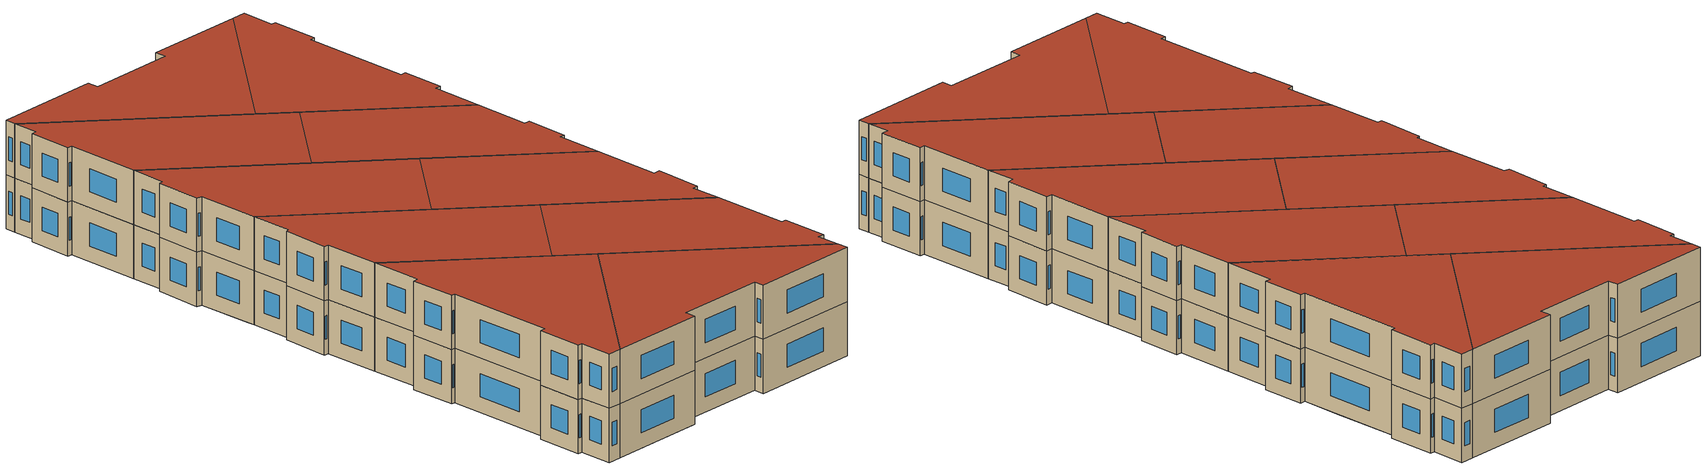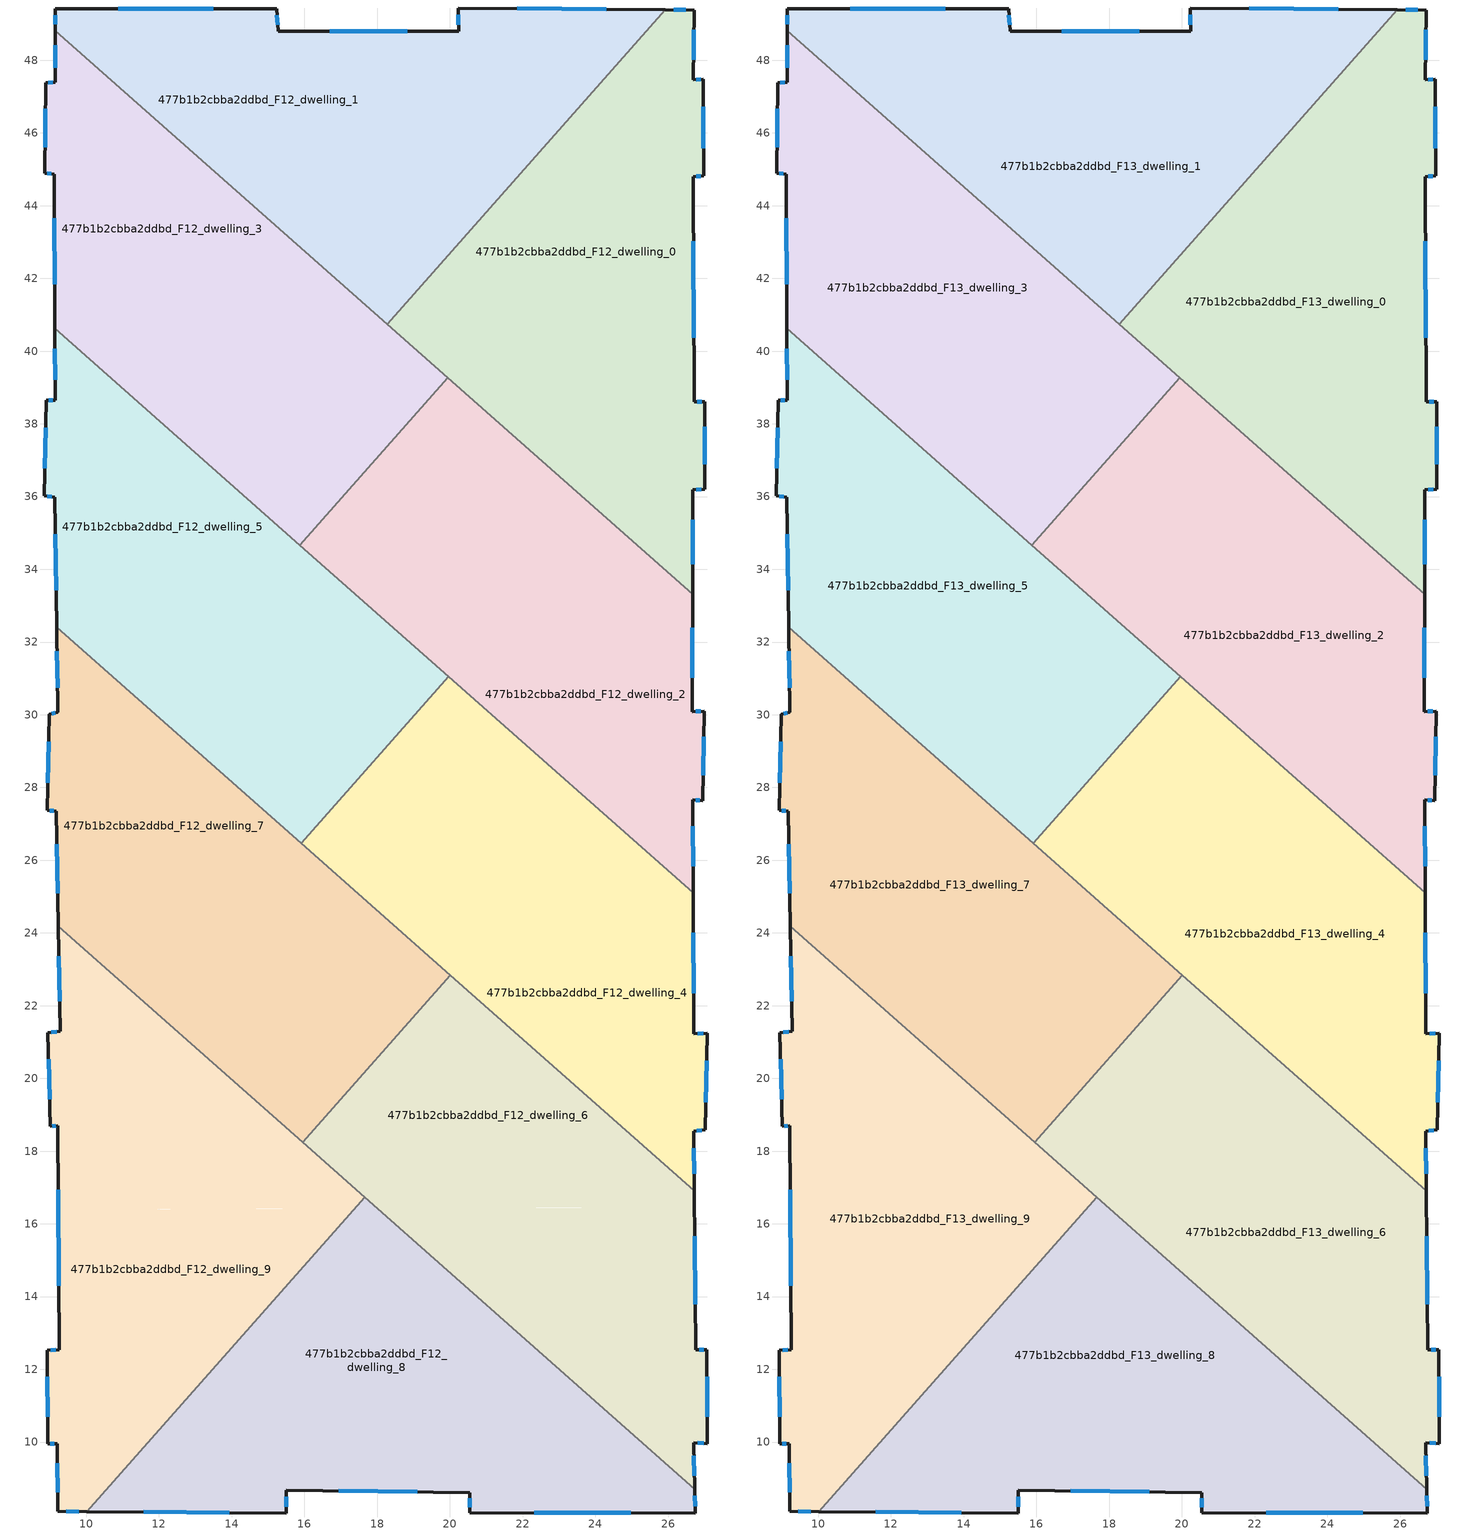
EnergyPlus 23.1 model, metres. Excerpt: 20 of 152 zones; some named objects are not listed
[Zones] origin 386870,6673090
477b1b2cbba2ddbd_F12_dwelling_0
 floor to 477b1b2cbba2ddbd_F11_dwelling_0 (EU_floor_Construction): 26.72,49.38 26.69,47.46 26.97,47.48 26.97,44.82 26.69,44.79 26.71,41.09 18.56,41.06 25.92,49.39 z36
 floor to 477b1b2cbba2ddbd_F11_dwelling_2 (EU_floor_Construction): 26.71,41.09 26.71,38.6 27.01,38.61 27.01,36.21 26.68,36.19 26.67,33.32 18.28,40.74 18.56,41.06 z36
 wall outside (EU_wall_Construction): 26.67,33.32 26.68,36.19 27.01,36.21 27.01,38.61 26.71,38.6 26.69,44.79 26.97,44.82 26.97,47.48 26.69,47.46 26.72,49.38 25.92,49.39 z36:39
 wall to 477b1b2cbba2ddbd_F12_dwelling_1 (EU_wall_Construction): 25.92,49.39 18.28,40.74 z36:39
 wall to 477b1b2cbba2ddbd_F12_dwelling_2 (EU_wall_Construction): 19.94,39.27 26.67,33.32 z36:39
 wall to 477b1b2cbba2ddbd_F12_dwelling_3 (EU_wall_Construction): 18.28,40.74 19.94,39.27 z36:39
 window (EU_Window_Construction): 26.92,38.61 26.8,38.6 / 27.01,36.89 27.01,37.92 / 26.77,36.19 26.92,36.2 / 26.67,34.14 26.68,35.37 / 26.49,49.38 26.15,49.39 / 26.7,48.01 26.71,48.83 / 26.89,47.47 26.77,47.47 / 26.97,45.58 26.97,46.72 / 26.77,44.8 26.89,44.81 / 26.71,40.37 26.7,43.02 z36.86:38.14
477b1b2cbba2ddbd_F12_dwelling_1
 floor to 477b1b2cbba2ddbd_F11_dwelling_1 (EU_floor_Construction): 17.9,48.8 17.93,41.06 17.92,41.06 9.15,48.81 9.15,49.41 15.23,49.41 15.28,48.8 z36
 floor to 477b1b2cbba2ddbd_F11_dwelling_0 (EU_floor_Construction): 25.92,49.39 18.56,41.06 17.93,41.06 17.9,48.8 20.24,48.8 20.23,49.43 z36
 floor to 477b1b2cbba2ddbd_F11_dwelling_2 (EU_floor_Construction): 18.56,41.06 18.28,40.74 17.92,41.06 z36
 wall outside (EU_wall_Construction): 25.92,49.39 20.23,49.43 20.24,48.8 15.28,48.8 15.23,49.41 9.15,49.41 9.15,48.81 z36:39
 wall to 477b1b2cbba2ddbd_F12_dwelling_3 (EU_wall_Construction): 9.15,48.81 18.28,40.74 z36:39
 window (EU_Window_Construction): 15.27,48.98 15.25,49.24 / 18.82,48.8 16.7,48.8 / 20.23,49.25 20.24,48.98 / 24.3,49.4 21.86,49.42 / 9.15,49.24 9.15,48.98 / 13.49,49.41 10.89,49.41 z36.86:38.14
477b1b2cbba2ddbd_F12_dwelling_2
 floor to 477b1b2cbba2ddbd_F11_dwelling_2 (EU_floor_Construction): 26.67,33.32 26.67,32.9 17.94,32.87 17.92,36.98 19.94,39.27 z36
 floor to 477b1b2cbba2ddbd_F11_dwelling_4 (EU_floor_Construction): 26.67,32.9 26.66,30.09 26.99,30.09 26.95,27.64 26.68,27.66 26.69,25.11 17.93,32.85 17.93,32.87 z36
 floor to 477b1b2cbba2ddbd_F11_dwelling_3 (EU_floor_Construction): 17.92,36.98 17.94,32.87 17.91,32.87 15.88,34.67 z36
 wall outside (EU_wall_Construction): 26.69,25.11 26.68,27.66 26.95,27.64 26.99,30.09 26.66,30.09 26.67,33.32 z36:39
 wall to 477b1b2cbba2ddbd_F12_dwelling_3 (EU_wall_Construction): 19.94,39.27 15.88,34.67 z36:39
 wall to 477b1b2cbba2ddbd_F12_dwelling_4 (EU_wall_Construction): 19.97,31.05 26.69,25.11 z36:39
 wall to 477b1b2cbba2ddbd_F12_dwelling_5 (EU_wall_Construction): 15.88,34.67 19.97,31.05 z36:39
 window (EU_Window_Construction): 26.69,25.84 26.68,26.93 / 26.67,31.01 26.67,32.39 / 26.9,30.09 26.76,30.09 / 26.96,28.34 26.98,29.39 / 26.76,27.66 26.87,27.65 z36.86:38.14
477b1b2cbba2ddbd_F12_dwelling_3
 floor to 477b1b2cbba2ddbd_F11_dwelling_1 (EU_floor_Construction): 17.92,41.06 9.13,41.02 9.11,44.87 8.86,44.9 8.88,47.38 9.15,47.39 9.15,48.81 z36
 floor to 477b1b2cbba2ddbd_F11_dwelling_3 (EU_floor_Construction): 17.91,41.06 17.92,36.98 15.88,34.67 9.14,40.63 9.13,41.02 z36
 floor to 477b1b2cbba2ddbd_F11_dwelling_2 (EU_floor_Construction): 19.94,39.27 17.92,36.98 17.91,41.06 17.92,41.06 z36
 wall outside (EU_wall_Construction): 9.15,48.81 9.15,47.39 8.88,47.38 8.86,44.9 9.11,44.87 9.14,40.63 z36:39
 wall to 477b1b2cbba2ddbd_F12_dwelling_5 (EU_wall_Construction): 9.14,40.63 15.88,34.67 z36:39
 window (EU_Window_Construction): 8.88,46.67 8.87,45.6 / 9.08,47.39 8.96,47.38 / 9.15,48.4 9.15,47.8 / 9.12,43.65 9.13,41.84 / 8.93,44.89 9.04,44.87 z36.86:38.14
477b1b2cbba2ddbd_F12_dwelling_4
 floor to 477b1b2cbba2ddbd_F11_dwelling_6 (EU_floor_Construction): 26.69,24.68 26.71,21.23 27.08,21.24 27.02,18.59 26.7,18.55 26.72,16.91 17.97,24.64 z36
 floor to 477b1b2cbba2ddbd_F11_dwelling_4 (EU_floor_Construction): 26.69,25.11 26.69,24.68 17.97,24.64 17.96,24.65 17.94,28.76 19.97,31.05 z36
 floor to 477b1b2cbba2ddbd_F11_dwelling_5 (EU_floor_Construction): 17.94,28.76 17.96,24.65 15.91,26.46 z36
 wall outside (EU_wall_Construction): 26.72,16.91 26.7,18.55 27.02,18.59 27.08,21.24 26.71,21.23 26.69,25.11 z36:39
 wall to 477b1b2cbba2ddbd_F12_dwelling_5 (EU_wall_Construction): 19.97,31.05 15.91,26.46 z36:39
 wall to 477b1b2cbba2ddbd_F12_dwelling_6 (EU_wall_Construction): 20.01,22.84 26.72,16.91 z36:39
 wall to 477b1b2cbba2ddbd_F12_dwelling_7 (EU_wall_Construction): 15.91,26.46 20.01,22.84 z36:39
 window (EU_Window_Construction): 26.72,17.38 26.71,18.08 / 26.7,22.34 26.7,24 / 26.97,21.24 26.81,21.23 / 27.04,19.35 27.06,20.49 / 26.79,18.56 26.93,18.58 z36.86:38.14
477b1b2cbba2ddbd_F12_dwelling_5
 floor to 477b1b2cbba2ddbd_F11_dwelling_3 (EU_floor_Construction): 17.91,32.87 9.18,32.83 9.13,35.98 8.84,36.03 8.91,38.64 9.15,38.65 9.14,40.63 z36
 floor to 477b1b2cbba2ddbd_F11_dwelling_5 (EU_floor_Construction): 17.93,32.86 17.94,28.76 15.91,26.46 9.19,32.41 9.18,32.83 17.91,32.87 z36
 floor to 477b1b2cbba2ddbd_F11_dwelling_4 (EU_floor_Construction): 19.97,31.05 17.94,28.76 17.93,32.85 z36
 wall outside (EU_wall_Construction): 9.14,40.63 9.15,38.65 8.91,38.64 8.84,36.03 9.13,35.98 9.19,32.41 z36:39
 wall to 477b1b2cbba2ddbd_F12_dwelling_7 (EU_wall_Construction): 9.19,32.41 15.91,26.46 z36:39
 window (EU_Window_Construction): 8.89,37.9 8.86,36.77 / 9.08,38.65 8.97,38.64 / 9.14,40.06 9.14,39.21 / 9.15,34.96 9.17,33.43 / 8.92,36.01 9.05,35.99 z36.86:38.14
477b1b2cbba2ddbd_F12_dwelling_6
 floor to 477b1b2cbba2ddbd_F11_dwelling_6 (EU_floor_Construction): 26.72,16.91 26.72,16.46 18,16.43 17.99,20.54 20.02,22.84 z36
 floor to 477b1b2cbba2ddbd_F11_dwelling_8 (EU_floor_Construction): 26.72,16.46 26.77,12.54 27.07,12.54 27.08,9.96 26.7,9.98 26.73,8.71 20.53,14.19 20.52,16.44 z36
 floor to 477b1b2cbba2ddbd_F11_dwelling_9 (EU_floor_Construction): 20.52,16.44 20.53,14.19 18,16.43 z36
 floor to 477b1b2cbba2ddbd_F11_dwelling_7 (EU_floor_Construction): 17.99,20.54 18,16.43 15.95,18.24 z36
 wall outside (EU_wall_Construction): 26.73,8.71 26.7,9.98 27.08,9.96 27.07,12.54 26.77,12.54 26.72,16.91 z36:39
 wall to 477b1b2cbba2ddbd_F12_dwelling_7 (EU_wall_Construction): 20.02,22.84 15.95,18.24 z36:39
 wall to 477b1b2cbba2ddbd_F12_dwelling_8 (EU_wall_Construction): 17.66,16.73 26.73,8.71 z36:39
 wall to 477b1b2cbba2ddbd_F12_dwelling_9 (EU_wall_Construction): 15.95,18.24 17.66,16.73 z36:39
 window (EU_Window_Construction): 26.72,9.07 26.71,9.62 / 26.75,13.78 26.73,15.66 / 26.98,12.54 26.85,12.54 / 27.08,10.7 27.07,11.8 / 26.81,9.98 26.98,9.96 z36.86:38.14
477b1b2cbba2ddbd_F12_dwelling_7
 floor outside (EU_floor_Construction): 17.96,24.64 9.19,32.41 17.97,24.64 z36
 floor to 477b1b2cbba2ddbd_F11_dwelling_5 (EU_floor_Construction): 17.96,24.64 9.22,24.61 9.18,27.35 8.93,27.37 8.98,30.01 9.22,30.07 9.19,32.41 z36
 floor to 477b1b2cbba2ddbd_F11_dwelling_7 (EU_floor_Construction): 17.97,24.64 17.99,20.54 15.95,18.24 9.23,24.18 9.22,24.61 z36
 floor to 477b1b2cbba2ddbd_F11_dwelling_6 (EU_floor_Construction): 20.01,22.84 17.99,20.54 17.97,24.64 z36
 wall outside (EU_wall_Construction): 9.19,32.41 9.22,30.07 8.98,30.01 8.93,27.37 9.18,27.35 9.23,24.18 z36:39
 wall to 477b1b2cbba2ddbd_F12_dwelling_9 (EU_wall_Construction): 9.23,24.18 15.95,18.24 z36:39
 window (EU_Window_Construction): 8.96,29.26 8.94,28.12 / 9.15,30.05 9.05,30.03 / 9.2,31.74 9.21,30.74 / 9.19,26.44 9.22,25.08 / 9,27.36 9.11,27.35 z36.86:38.14
477b1b2cbba2ddbd_F12_dwelling_8
 floor to 477b1b2cbba2ddbd_F11_dwelling_7 (EU_floor_Construction): 18,16.43 17.39,16.42 17.66,16.73 z36
 floor to 477b1b2cbba2ddbd_F11_dwelling_9 (EU_floor_Construction): 20.53,14.19 20.55,8.61 15.5,8.67 15.51,8.05 15.44,8.05 15.41,14.19 17.39,16.42 18,16.43 z36
 floor to 477b1b2cbba2ddbd_F11_dwelling_10 (EU_floor_Construction): 15.41,14.19 15.44,8.05 10.02,8.09 z36
 floor to 477b1b2cbba2ddbd_F11_dwelling_8 (EU_floor_Construction): 26.73,8.71 26.75,8.05 20.55,8.05 20.55,8.61 20.53,14.19 z36
 wall outside (EU_wall_Construction): 10.02,8.09 15.51,8.05 15.5,8.67 20.55,8.61 20.55,8.05 26.75,8.05 26.73,8.71 z36:39
 wall to 477b1b2cbba2ddbd_F12_dwelling_9 (EU_wall_Construction): 17.66,16.73 10.02,8.09 z36:39
 window (EU_Window_Construction): 15.5,8.23 15.5,8.49 / 11.59,8.08 13.94,8.06 / 26.74,8.24 26.74,8.52 / 22.32,8.05 24.98,8.05 / 20.55,8.45 20.55,8.21 / 16.94,8.65 19.11,8.63 z36.86:38.14
477b1b2cbba2ddbd_F12_dwelling_9
 floor to 477b1b2cbba2ddbd_F11_dwelling_10 (EU_floor_Construction): 15.4,16.42 15.41,14.19 10.02,8.09 9.22,8.09 9.2,9.95 8.94,9.96 8.93,12.53 9.26,12.54 9.23,16.39 z36
 floor to 477b1b2cbba2ddbd_F11_dwelling_7 (EU_floor_Construction): 17.66,16.73 17.39,16.42 9.23,16.39 9.22,18.69 9.01,18.69 8.95,21.26 9.28,21.3 9.23,24.18 z36
 floor to 477b1b2cbba2ddbd_F11_dwelling_9 (EU_floor_Construction): 17.39,16.42 15.41,14.19 15.4,16.42 z36
 wall outside (EU_wall_Construction): 9.23,24.18 9.28,21.3 8.95,21.26 9.01,18.69 9.22,18.69 9.26,12.54 8.93,12.53 8.94,9.96 9.2,9.95 9.22,8.09 10.02,8.09 z36:39
 window (EU_Window_Construction): 8.93,11.79 8.94,10.69 / 9.17,12.54 9.03,12.53 / 9.23,16.94 9.25,14.3 / 9.07,18.69 9.16,18.69 / 8.97,20.52 8.99,19.42 / 9.19,21.29 9.04,21.27 / 9.25,23.36 9.27,22.12 / 9.45,8.09 9.79,8.09 / 9.2,9.42 9.21,8.62 / 9.02,9.96 9.12,9.95 z36.86:38.14
477b1b2cbba2ddbd_F13_dwelling_0
 floor to 477b1b2cbba2ddbd_F12_dwelling_0 (EU_floor_Construction): 26.72,49.38 26.69,47.46 26.97,47.48 26.97,44.82 26.69,44.79 26.71,38.6 27.01,38.61 27.01,36.21 26.68,36.19 26.67,33.32 18.28,40.74 25.92,49.39 z39
 wall outside (EU_wall_Construction): 26.67,33.32 26.68,36.19 27.01,36.21 27.01,38.61 26.71,38.6 26.69,44.79 26.97,44.82 26.97,47.48 26.69,47.46 26.72,49.38 25.92,49.39 z39:42
 wall to 477b1b2cbba2ddbd_F13_dwelling_1 (EU_wall_Construction): 25.92,49.39 18.28,40.74 z39:42
 wall to 477b1b2cbba2ddbd_F13_dwelling_2 (EU_wall_Construction): 19.94,39.27 26.67,33.32 z39:42
 wall to 477b1b2cbba2ddbd_F13_dwelling_3 (EU_wall_Construction): 18.28,40.74 19.94,39.27 z39:42
 window (EU_Window_Construction): 26.92,38.61 26.8,38.6 / 27.01,36.89 27.01,37.92 / 26.77,36.19 26.92,36.2 / 26.67,34.14 26.68,35.37 / 26.49,49.38 26.15,49.39 / 26.7,48.01 26.71,48.83 / 26.89,47.47 26.77,47.47 / 26.97,45.58 26.97,46.72 / 26.77,44.8 26.89,44.81 / 26.71,40.37 26.7,43.02 z39.86:41.14
 roof outside (EU_roof_Construction): 26.67,33.32 26.68,36.19 27.01,36.21 27.01,38.61 26.71,38.6 26.69,44.79 26.97,44.82 26.97,47.48 26.69,47.46 26.72,49.38 25.92,49.39 18.28,40.74 z42
477b1b2cbba2ddbd_F13_dwelling_1
 floor to 477b1b2cbba2ddbd_F12_dwelling_1 (EU_floor_Construction): 25.92,49.39 18.28,40.74 9.15,48.81 9.15,49.41 15.23,49.41 15.28,48.8 20.24,48.8 20.23,49.43 z39
 wall outside (EU_wall_Construction): 25.92,49.39 20.23,49.43 20.24,48.8 15.28,48.8 15.23,49.41 9.15,49.41 9.15,48.81 z39:42
 wall to 477b1b2cbba2ddbd_F13_dwelling_3 (EU_wall_Construction): 9.15,48.81 18.28,40.74 z39:42
 window (EU_Window_Construction): 15.27,48.98 15.25,49.24 / 18.82,48.8 16.7,48.8 / 20.23,49.25 20.24,48.98 / 24.3,49.4 21.86,49.42 / 9.15,49.24 9.15,48.98 / 13.49,49.41 10.89,49.41 z39.86:41.14
 roof outside (EU_roof_Construction): 18.28,40.74 25.92,49.39 20.23,49.43 20.24,48.8 15.28,48.8 15.23,49.41 9.15,49.41 9.15,48.81 z42
477b1b2cbba2ddbd_F13_dwelling_2
 floor to 477b1b2cbba2ddbd_F12_dwelling_2 (EU_floor_Construction): 26.67,33.32 26.66,30.09 26.99,30.09 26.95,27.64 26.68,27.66 26.69,25.11 15.88,34.67 19.94,39.27 z39
 wall outside (EU_wall_Construction): 26.69,25.11 26.68,27.66 26.95,27.64 26.99,30.09 26.66,30.09 26.67,33.32 z39:42
 wall to 477b1b2cbba2ddbd_F13_dwelling_3 (EU_wall_Construction): 19.94,39.27 15.88,34.67 z39:42
 wall to 477b1b2cbba2ddbd_F13_dwelling_4 (EU_wall_Construction): 19.97,31.05 26.69,25.11 z39:42
 wall to 477b1b2cbba2ddbd_F13_dwelling_5 (EU_wall_Construction): 15.88,34.67 19.97,31.05 z39:42
 window (EU_Window_Construction): 26.69,25.84 26.68,26.93 / 26.67,31.01 26.67,32.39 / 26.9,30.09 26.76,30.09 / 26.96,28.34 26.98,29.39 / 26.76,27.66 26.87,27.65 z39.86:41.14
 roof outside (EU_roof_Construction): 26.69,25.11 26.68,27.66 26.95,27.64 26.99,30.09 26.66,30.09 26.67,33.32 19.94,39.27 15.88,34.67 z42
477b1b2cbba2ddbd_F13_dwelling_3
 floor to 477b1b2cbba2ddbd_F12_dwelling_3 (EU_floor_Construction): 19.94,39.27 15.88,34.67 9.14,40.63 9.11,44.87 8.86,44.9 8.88,47.38 9.15,47.39 9.15,48.81 z39
 wall outside (EU_wall_Construction): 9.15,48.81 9.15,47.39 8.88,47.38 8.86,44.9 9.11,44.87 9.14,40.63 z39:42
 wall to 477b1b2cbba2ddbd_F13_dwelling_5 (EU_wall_Construction): 9.14,40.63 15.88,34.67 z39:42
 window (EU_Window_Construction): 8.88,46.67 8.87,45.6 / 9.08,47.39 8.96,47.38 / 9.15,48.4 9.15,47.8 / 9.12,43.65 9.13,41.84 / 8.93,44.89 9.04,44.87 z39.86:41.14
 roof outside (EU_roof_Construction): 15.88,34.67 19.94,39.27 9.15,48.81 9.15,47.39 8.88,47.38 8.86,44.9 9.11,44.87 9.14,40.63 z42
477b1b2cbba2ddbd_F13_dwelling_4
 floor to 477b1b2cbba2ddbd_F12_dwelling_4 (EU_floor_Construction): 26.69,25.11 26.71,21.23 27.08,21.24 27.02,18.59 26.7,18.55 26.72,16.91 15.91,26.46 19.97,31.05 z39
 wall outside (EU_wall_Construction): 26.72,16.91 26.7,18.55 27.02,18.59 27.08,21.24 26.71,21.23 26.69,25.11 z39:42
 wall to 477b1b2cbba2ddbd_F13_dwelling_5 (EU_wall_Construction): 19.97,31.05 15.91,26.46 z39:42
 wall to 477b1b2cbba2ddbd_F13_dwelling_6 (EU_wall_Construction): 20.01,22.84 26.72,16.91 z39:42
 wall to 477b1b2cbba2ddbd_F13_dwelling_7 (EU_wall_Construction): 15.91,26.46 20.01,22.84 z39:42
 window (EU_Window_Construction): 26.72,17.38 26.71,18.08 / 26.7,22.34 26.7,24 / 26.97,21.24 26.81,21.23 / 27.04,19.35 27.06,20.49 / 26.79,18.56 26.93,18.58 z39.86:41.14
 roof outside (EU_roof_Construction): 26.72,16.91 26.7,18.55 27.02,18.59 27.08,21.24 26.71,21.23 26.69,25.11 19.97,31.05 15.91,26.46 z42
477b1b2cbba2ddbd_F13_dwelling_5
 floor to 477b1b2cbba2ddbd_F12_dwelling_5 (EU_floor_Construction): 19.97,31.05 15.91,26.46 9.19,32.41 9.13,35.98 8.84,36.03 8.91,38.64 9.15,38.65 9.14,40.63 z39
 wall outside (EU_wall_Construction): 9.14,40.63 9.15,38.65 8.91,38.64 8.84,36.03 9.13,35.98 9.19,32.41 z39:42
 wall to 477b1b2cbba2ddbd_F13_dwelling_7 (EU_wall_Construction): 9.19,32.41 15.91,26.46 z39:42
 window (EU_Window_Construction): 8.89,37.9 8.86,36.77 / 9.08,38.65 8.97,38.64 / 9.14,40.06 9.14,39.21 / 9.15,34.96 9.17,33.43 / 8.92,36.01 9.05,35.99 z39.86:41.14
 roof outside (EU_roof_Construction): 15.91,26.46 19.97,31.05 9.14,40.63 9.15,38.65 8.91,38.64 8.84,36.03 9.13,35.98 9.19,32.41 z42
477b1b2cbba2ddbd_F13_dwelling_6
 floor to 477b1b2cbba2ddbd_F12_dwelling_6 (EU_floor_Construction): 26.72,16.91 26.77,12.54 27.07,12.54 27.08,9.96 26.7,9.98 26.73,8.71 15.95,18.24 20.02,22.84 z39
 wall outside (EU_wall_Construction): 26.73,8.71 26.7,9.98 27.08,9.96 27.07,12.54 26.77,12.54 26.72,16.91 z39:42
 wall to 477b1b2cbba2ddbd_F13_dwelling_7 (EU_wall_Construction): 20.02,22.84 15.95,18.24 z39:42
 wall to 477b1b2cbba2ddbd_F13_dwelling_8 (EU_wall_Construction): 17.66,16.73 26.73,8.71 z39:42
 wall to 477b1b2cbba2ddbd_F13_dwelling_9 (EU_wall_Construction): 15.95,18.24 17.66,16.73 z39:42
 window (EU_Window_Construction): 26.72,9.07 26.71,9.62 / 26.75,13.78 26.73,15.66 / 26.98,12.54 26.85,12.54 / 27.08,10.7 27.07,11.8 / 26.81,9.98 26.98,9.96 z39.86:41.14
 roof outside (EU_roof_Construction): 26.73,8.71 26.7,9.98 27.08,9.96 27.07,12.54 26.77,12.54 26.72,16.91 20.02,22.84 15.95,18.24 z42
477b1b2cbba2ddbd_F13_dwelling_7
 floor to 477b1b2cbba2ddbd_F12_dwelling_7 (EU_floor_Construction): 20.02,22.84 15.95,18.24 9.23,24.18 9.18,27.35 8.93,27.37 8.98,30.01 9.22,30.07 9.19,32.41 z39
 wall outside (EU_wall_Construction): 9.19,32.41 9.22,30.07 8.98,30.01 8.93,27.37 9.18,27.35 9.23,24.18 z39:42
 wall to 477b1b2cbba2ddbd_F13_dwelling_9 (EU_wall_Construction): 9.23,24.18 15.95,18.24 z39:42
 window (EU_Window_Construction): 8.96,29.26 8.94,28.12 / 9.15,30.05 9.05,30.03 / 9.2,31.74 9.21,30.74 / 9.19,26.44 9.22,25.08 / 9,27.36 9.11,27.35 z39.86:41.14
 roof outside (EU_roof_Construction): 15.95,18.24 20.02,22.84 9.19,32.41 9.22,30.07 8.98,30.01 8.93,27.37 9.18,27.35 9.23,24.18 z42
477b1b2cbba2ddbd_F13_dwelling_8
 floor to 477b1b2cbba2ddbd_F12_dwelling_8 (EU_floor_Construction): 26.73,8.71 26.75,8.05 20.55,8.05 20.55,8.61 15.5,8.67 15.51,8.05 10.02,8.09 17.66,16.73 z39
 wall outside (EU_wall_Construction): 10.02,8.09 15.51,8.05 15.5,8.67 20.55,8.61 20.55,8.05 26.75,8.05 26.73,8.71 z39:42
 wall to 477b1b2cbba2ddbd_F13_dwelling_9 (EU_wall_Construction): 17.66,16.73 10.02,8.09 z39:42
 window (EU_Window_Construction): 15.5,8.23 15.5,8.49 / 11.59,8.08 13.94,8.06 / 26.74,8.24 26.74,8.52 / 22.32,8.05 24.98,8.05 / 20.55,8.45 20.55,8.21 / 16.94,8.65 19.11,8.63 z39.86:41.14
 roof outside (EU_roof_Construction): 26.75,8.05 26.73,8.71 17.66,16.73 10.02,8.09 15.51,8.05 15.5,8.67 20.55,8.61 20.55,8.05 z42
477b1b2cbba2ddbd_F13_dwelling_9
 floor to 477b1b2cbba2ddbd_F12_dwelling_9 (EU_floor_Construction): 17.66,16.73 10.02,8.09 9.22,8.09 9.2,9.95 8.94,9.96 8.93,12.53 9.26,12.54 9.22,18.69 9.01,18.69 8.95,21.26 9.28,21.3 9.23,24.18 z39
 wall outside (EU_wall_Construction): 9.23,24.18 9.28,21.3 8.95,21.26 9.01,18.69 9.22,18.69 9.26,12.54 8.93,12.53 8.94,9.96 9.2,9.95 9.22,8.09 10.02,8.09 z39:42
 window (EU_Window_Construction): 8.93,11.79 8.94,10.69 / 9.17,12.54 9.03,12.53 / 9.23,16.94 9.25,14.3 / 9.07,18.69 9.16,18.69 / 8.97,20.52 8.99,19.42 / 9.19,21.29 9.04,21.27 / 9.25,23.36 9.27,22.12 / 9.45,8.09 9.79,8.09 / 9.2,9.42 9.21,8.62 / 9.02,9.96 9.12,9.95 z39.86:41.14
 roof outside (EU_roof_Construction): 10.02,8.09 17.66,16.73 9.23,24.18 9.28,21.3 8.95,21.26 9.01,18.69 9.22,18.69 9.26,12.54 8.93,12.53 8.94,9.96 9.2,9.95 9.22,8.09 z42
[Building]
EU S2 Campaign: North Axis=0; Terrain=City; Solar Distribution=FullExterior
[Site:Location]
Helsinki-Vantaa.AP: Latitude=60.317; Longitude=24.963; Time Zone=2; Elevation=54.6
[SizingPeriod:WeatherFileDays]
AnnualSizingPeriod: Begin Month=1; Begin Day of Month=1; End Month=12; End Day of Month=31; Day of Week for Start Day=Monday; Use Weather File Daylight Saving Period=No; Use Weather File Rain and Snow Indicators=No
[MATERIAL]
EU_InternalMass_Material: Roughness=MediumRough; Thickness=0.1; Conductivity=1; Density=1800; Specific Heat=900; Thermal Absorptance=0.9; Solar Absorptance=0.7; Visible Absorptance=0.7
[MATERIAL:NOMASS] Roughness=MediumRough; Thermal Absorptance=0.9; Solar Absorptance=0.7; Visible Absorptance=0.7
Name | Thermal Resistance
EU_wall_NoMass | 1.10183
EU_roof_NoMass; EU_floor_NoMass | 1.70606
[WINDOWMATERIAL:SIMPLEGLAZINGSYSTEM]
EU_Window_SimpleGlazing: UFactor=3.11035; Solar Heat Gain Coefficient=0.8; Visible Transmittance=0.8
[CONSTRUCTION]
EU_wall_Construction: EU_wall_NoMass
EU_roof_Construction: EU_roof_NoMass
EU_floor_Construction: EU_floor_NoMass
EU_Window_Construction: EU_Window_SimpleGlazing
EU_InternalMass_Construction: EU_InternalMass_Material
[ZONE] Type=1; Multiplier=1; Ceiling Height=autocalculate; Floor Area=autocalculate; Part of Total Floor Area=Yes
Name | Volume
477b1b2cbba2ddbd_F12_dwelling_0; 477b1b2cbba2ddbd_F13_dwelling_0 | 217.693
477b1b2cbba2ddbd_F12_dwelling_1; 477b1b2cbba2ddbd_F13_dwelling_1 | 217.673
477b1b2cbba2ddbd_F12_dwelling_2; 477b1b2cbba2ddbd_F13_dwelling_2 | 217.67
477b1b2cbba2ddbd_F12_dwelling_3; 477b1b2cbba2ddbd_F13_dwelling_3 | 217.694
477b1b2cbba2ddbd_F12_dwelling_4; 477b1b2cbba2ddbd_F13_dwelling_4 | 217.678
477b1b2cbba2ddbd_F12_dwelling_5; 477b1b2cbba2ddbd_F13_dwelling_5 | 217.683
477b1b2cbba2ddbd_F12_dwelling_6; 477b1b2cbba2ddbd_F13_dwelling_6 | 217.671
477b1b2cbba2ddbd_F12_dwelling_7; 477b1b2cbba2ddbd_F13_dwelling_7 | 217.687
477b1b2cbba2ddbd_F12_dwelling_8; 477b1b2cbba2ddbd_F13_dwelling_8 | 217.68
477b1b2cbba2ddbd_F12_dwelling_9; 477b1b2cbba2ddbd_F13_dwelling_9 | 217.698
[INTERNALMASS] Construction=EU_InternalMass_Construction
Name | Zone or ZoneList | Surface Area
477b1b2cbba2ddbd_F12_dwelling_0_EU_InternalMass | 477b1b2cbba2ddbd_F12_dwelling_0 | 72.5642
477b1b2cbba2ddbd_F12_dwelling_1_EU_InternalMass | 477b1b2cbba2ddbd_F12_dwelling_1 | 72.5579
477b1b2cbba2ddbd_F12_dwelling_2_EU_InternalMass | 477b1b2cbba2ddbd_F12_dwelling_2 | 72.5563
477b1b2cbba2ddbd_F12_dwelling_3_EU_InternalMass | 477b1b2cbba2ddbd_F12_dwelling_3 | 72.5652
477b1b2cbba2ddbd_F12_dwelling_4_EU_InternalMass | 477b1b2cbba2ddbd_F12_dwelling_4 | 72.5594
477b1b2cbba2ddbd_F12_dwelling_5_EU_InternalMass | 477b1b2cbba2ddbd_F12_dwelling_5 | 72.5611
477b1b2cbba2ddbd_F12_dwelling_6_EU_InternalMass | 477b1b2cbba2ddbd_F12_dwelling_6 | 72.5574
477b1b2cbba2ddbd_F12_dwelling_7_EU_InternalMass | 477b1b2cbba2ddbd_F12_dwelling_7 | 72.5624
477b1b2cbba2ddbd_F12_dwelling_8_EU_InternalMass | 477b1b2cbba2ddbd_F12_dwelling_8 | 72.5602
477b1b2cbba2ddbd_F12_dwelling_9_EU_InternalMass | 477b1b2cbba2ddbd_F12_dwelling_9 | 72.5658
477b1b2cbba2ddbd_F13_dwelling_0_EU_InternalMass | 477b1b2cbba2ddbd_F13_dwelling_0 | 72.5642
477b1b2cbba2ddbd_F13_dwelling_1_EU_InternalMass | 477b1b2cbba2ddbd_F13_dwelling_1 | 72.5579
477b1b2cbba2ddbd_F13_dwelling_2_EU_InternalMass | 477b1b2cbba2ddbd_F13_dwelling_2 | 72.5563
477b1b2cbba2ddbd_F13_dwelling_3_EU_InternalMass | 477b1b2cbba2ddbd_F13_dwelling_3 | 72.5652
477b1b2cbba2ddbd_F13_dwelling_4_EU_InternalMass | 477b1b2cbba2ddbd_F13_dwelling_4 | 72.5594
477b1b2cbba2ddbd_F13_dwelling_5_EU_InternalMass | 477b1b2cbba2ddbd_F13_dwelling_5 | 72.5611
477b1b2cbba2ddbd_F13_dwelling_6_EU_InternalMass | 477b1b2cbba2ddbd_F13_dwelling_6 | 72.5574
477b1b2cbba2ddbd_F13_dwelling_7_EU_InternalMass | 477b1b2cbba2ddbd_F13_dwelling_7 | 72.5624
477b1b2cbba2ddbd_F13_dwelling_8_EU_InternalMass | 477b1b2cbba2ddbd_F13_dwelling_8 | 72.5602
477b1b2cbba2ddbd_F13_dwelling_9_EU_InternalMass | 477b1b2cbba2ddbd_F13_dwelling_9 | 72.5658
[OTHEREQUIPMENT] Fuel Type=Electricity; Design Level Calculation Method=Watts/Area; Power per Zone Floor Area=1; Fraction Latent=0; Fraction Radiant=0; Fraction Lost=0; Carbon Dioxide Generation Rate=0; EndUse Subcategory=EU_Step8_InternalGains
Name | Zone or ZoneList or Space or SpaceList | Schedule
EU_Step8_InternalGain_477b1b2cbba2ddbd_F12_dwelling_0_f000 | 477b1b2cbba2ddbd_F12_dwelling_0 | EU_Step8_GainSchedule_477b1b2cbba2ddbd_F12_dwelling_0_f000
EU_Step8_InternalGain_477b1b2cbba2ddbd_F12_dwelling_1_f000 | 477b1b2cbba2ddbd_F12_dwelling_1 | EU_Step8_GainSchedule_477b1b2cbba2ddbd_F12_dwelling_1_f000
EU_Step8_InternalGain_477b1b2cbba2ddbd_F12_dwelling_2_f000 | 477b1b2cbba2ddbd_F12_dwelling_2 | EU_Step8_GainSchedule_477b1b2cbba2ddbd_F12_dwelling_2_f000
EU_Step8_InternalGain_477b1b2cbba2ddbd_F12_dwelling_3_f000 | 477b1b2cbba2ddbd_F12_dwelling_3 | EU_Step8_GainSchedule_477b1b2cbba2ddbd_F12_dwelling_3_f000
EU_Step8_InternalGain_477b1b2cbba2ddbd_F12_dwelling_4_f000 | 477b1b2cbba2ddbd_F12_dwelling_4 | EU_Step8_GainSchedule_477b1b2cbba2ddbd_F12_dwelling_4_f000
EU_Step8_InternalGain_477b1b2cbba2ddbd_F12_dwelling_5_f000 | 477b1b2cbba2ddbd_F12_dwelling_5 | EU_Step8_GainSchedule_477b1b2cbba2ddbd_F12_dwelling_5_f000
EU_Step8_InternalGain_477b1b2cbba2ddbd_F12_dwelling_6_f000 | 477b1b2cbba2ddbd_F12_dwelling_6 | EU_Step8_GainSchedule_477b1b2cbba2ddbd_F12_dwelling_6_f000
EU_Step8_InternalGain_477b1b2cbba2ddbd_F12_dwelling_7_f000 | 477b1b2cbba2ddbd_F12_dwelling_7 | EU_Step8_GainSchedule_477b1b2cbba2ddbd_F12_dwelling_7_f000
EU_Step8_InternalGain_477b1b2cbba2ddbd_F12_dwelling_8_f000 | 477b1b2cbba2ddbd_F12_dwelling_8 | EU_Step8_GainSchedule_477b1b2cbba2ddbd_F12_dwelling_8_f000
EU_Step8_InternalGain_477b1b2cbba2ddbd_F12_dwelling_9_f000 | 477b1b2cbba2ddbd_F12_dwelling_9 | EU_Step8_GainSchedule_477b1b2cbba2ddbd_F12_dwelling_9_f000
EU_Step8_InternalGain_477b1b2cbba2ddbd_F13_dwelling_0_f000 | 477b1b2cbba2ddbd_F13_dwelling_0 | EU_Step8_GainSchedule_477b1b2cbba2ddbd_F13_dwelling_0_f000
EU_Step8_InternalGain_477b1b2cbba2ddbd_F13_dwelling_1_f000 | 477b1b2cbba2ddbd_F13_dwelling_1 | EU_Step8_GainSchedule_477b1b2cbba2ddbd_F13_dwelling_1_f000
EU_Step8_InternalGain_477b1b2cbba2ddbd_F13_dwelling_2_f000 | 477b1b2cbba2ddbd_F13_dwelling_2 | EU_Step8_GainSchedule_477b1b2cbba2ddbd_F13_dwelling_2_f000
EU_Step8_InternalGain_477b1b2cbba2ddbd_F13_dwelling_3_f000 | 477b1b2cbba2ddbd_F13_dwelling_3 | EU_Step8_GainSchedule_477b1b2cbba2ddbd_F13_dwelling_3_f000
EU_Step8_InternalGain_477b1b2cbba2ddbd_F13_dwelling_4_f000 | 477b1b2cbba2ddbd_F13_dwelling_4 | EU_Step8_GainSchedule_477b1b2cbba2ddbd_F13_dwelling_4_f000
EU_Step8_InternalGain_477b1b2cbba2ddbd_F13_dwelling_5_f000 | 477b1b2cbba2ddbd_F13_dwelling_5 | EU_Step8_GainSchedule_477b1b2cbba2ddbd_F13_dwelling_5_f000
EU_Step8_InternalGain_477b1b2cbba2ddbd_F13_dwelling_6_f000 | 477b1b2cbba2ddbd_F13_dwelling_6 | EU_Step8_GainSchedule_477b1b2cbba2ddbd_F13_dwelling_6_f000
EU_Step8_InternalGain_477b1b2cbba2ddbd_F13_dwelling_7_f000 | 477b1b2cbba2ddbd_F13_dwelling_7 | EU_Step8_GainSchedule_477b1b2cbba2ddbd_F13_dwelling_7_f000
EU_Step8_InternalGain_477b1b2cbba2ddbd_F13_dwelling_8_f000 | 477b1b2cbba2ddbd_F13_dwelling_8 | EU_Step8_GainSchedule_477b1b2cbba2ddbd_F13_dwelling_8_f000
EU_Step8_InternalGain_477b1b2cbba2ddbd_F13_dwelling_9_f000 | 477b1b2cbba2ddbd_F13_dwelling_9 | EU_Step8_GainSchedule_477b1b2cbba2ddbd_F13_dwelling_9_f000
[ZONEVENTILATION:DESIGNFLOWRATE] Schedule=EU_AlwaysOn; Design Flow Rate Calculation Method=AirChanges/Hour; Air Changes per Hour=0.756316; Ventilation Type=Natural; Fan Pressure Rise=0; Fan Total Efficiency=1; Constant Term Coefficient=1; Temperature Term Coefficient=0; Velocity Term Coefficient=0; Velocity Squared Term Coefficient=0; Minimum Indoor Temperature=-100; Maximum Indoor Temperature=100; Delta Temperature=-100; Minimum Outdoor Temperature=-100; Maximum Outdoor Temperature=100; Maximum Wind Speed=40
Name | Zone or ZoneList or Space or SpaceList
EU_ConstantAir_477b1b2cbba2ddbd_F12_dwelling_0 | 477b1b2cbba2ddbd_F12_dwelling_0
EU_ConstantAir_477b1b2cbba2ddbd_F12_dwelling_1 | 477b1b2cbba2ddbd_F12_dwelling_1
EU_ConstantAir_477b1b2cbba2ddbd_F12_dwelling_2 | 477b1b2cbba2ddbd_F12_dwelling_2
EU_ConstantAir_477b1b2cbba2ddbd_F12_dwelling_3 | 477b1b2cbba2ddbd_F12_dwelling_3
EU_ConstantAir_477b1b2cbba2ddbd_F12_dwelling_4 | 477b1b2cbba2ddbd_F12_dwelling_4
EU_ConstantAir_477b1b2cbba2ddbd_F12_dwelling_5 | 477b1b2cbba2ddbd_F12_dwelling_5
EU_ConstantAir_477b1b2cbba2ddbd_F12_dwelling_6 | 477b1b2cbba2ddbd_F12_dwelling_6
EU_ConstantAir_477b1b2cbba2ddbd_F12_dwelling_7 | 477b1b2cbba2ddbd_F12_dwelling_7
EU_ConstantAir_477b1b2cbba2ddbd_F12_dwelling_8 | 477b1b2cbba2ddbd_F12_dwelling_8
EU_ConstantAir_477b1b2cbba2ddbd_F12_dwelling_9 | 477b1b2cbba2ddbd_F12_dwelling_9
EU_ConstantAir_477b1b2cbba2ddbd_F13_dwelling_0 | 477b1b2cbba2ddbd_F13_dwelling_0
EU_ConstantAir_477b1b2cbba2ddbd_F13_dwelling_1 | 477b1b2cbba2ddbd_F13_dwelling_1
EU_ConstantAir_477b1b2cbba2ddbd_F13_dwelling_2 | 477b1b2cbba2ddbd_F13_dwelling_2
EU_ConstantAir_477b1b2cbba2ddbd_F13_dwelling_3 | 477b1b2cbba2ddbd_F13_dwelling_3
EU_ConstantAir_477b1b2cbba2ddbd_F13_dwelling_4 | 477b1b2cbba2ddbd_F13_dwelling_4
EU_ConstantAir_477b1b2cbba2ddbd_F13_dwelling_5 | 477b1b2cbba2ddbd_F13_dwelling_5
EU_ConstantAir_477b1b2cbba2ddbd_F13_dwelling_6 | 477b1b2cbba2ddbd_F13_dwelling_6
EU_ConstantAir_477b1b2cbba2ddbd_F13_dwelling_7 | 477b1b2cbba2ddbd_F13_dwelling_7
EU_ConstantAir_477b1b2cbba2ddbd_F13_dwelling_8 | 477b1b2cbba2ddbd_F13_dwelling_8
EU_ConstantAir_477b1b2cbba2ddbd_F13_dwelling_9 | 477b1b2cbba2ddbd_F13_dwelling_9
[HVACTEMPLATE:ZONE:IDEALLOADSAIRSYSTEM] System Availability Schedule=EU_AlwaysOn; Maximum Heating Supply Air Temperature=50; Minimum Cooling Supply Air Temperature=13; Maximum Heating Supply Air Humidity Ratio=0.0156; Minimum Cooling Supply Air Humidity Ratio=0.0077; Heating Limit=NoLimit; Cooling Limit=NoLimit; Heating Availability Schedule=EU_AlwaysOn; Cooling Availability Schedule=EU_CoolingOff; Dehumidification Control Type=ConstantSensibleHeatRatio; Cooling Sensible Heat Ratio=0.7; Dehumidification Setpoint=60; Humidification Control Type=None; Humidification Setpoint=30; Outdoor Air Method=None; Outdoor Air Flow Rate per Person=0.00944; Outdoor Air Flow Rate per Zone Floor Area=0; Outdoor Air Flow Rate per Zone=0; Demand Controlled Ventilation Type=None; Outdoor Air Economizer Type=NoEconomizer; Heat Recovery Type=None; Sensible Heat Recovery Effectiveness=0.7; Latent Heat Recovery Effectiveness=0.65
Name | Template Thermostat
477b1b2cbba2ddbd_F12_dwelling_0 | EU_HeatOnly_477b1b2cbba2ddbd_F12_dwelling_0
477b1b2cbba2ddbd_F12_dwelling_1 | EU_HeatOnly_477b1b2cbba2ddbd_F12_dwelling_1
477b1b2cbba2ddbd_F12_dwelling_2 | EU_HeatOnly_477b1b2cbba2ddbd_F12_dwelling_2
477b1b2cbba2ddbd_F12_dwelling_3 | EU_HeatOnly_477b1b2cbba2ddbd_F12_dwelling_3
477b1b2cbba2ddbd_F12_dwelling_4 | EU_HeatOnly_477b1b2cbba2ddbd_F12_dwelling_4
477b1b2cbba2ddbd_F12_dwelling_5 | EU_HeatOnly_477b1b2cbba2ddbd_F12_dwelling_5
477b1b2cbba2ddbd_F12_dwelling_6 | EU_HeatOnly_477b1b2cbba2ddbd_F12_dwelling_6
477b1b2cbba2ddbd_F12_dwelling_7 | EU_HeatOnly_477b1b2cbba2ddbd_F12_dwelling_7
477b1b2cbba2ddbd_F12_dwelling_8 | EU_HeatOnly_477b1b2cbba2ddbd_F12_dwelling_8
477b1b2cbba2ddbd_F12_dwelling_9 | EU_HeatOnly_477b1b2cbba2ddbd_F12_dwelling_9
477b1b2cbba2ddbd_F13_dwelling_0 | EU_HeatOnly_477b1b2cbba2ddbd_F13_dwelling_0
477b1b2cbba2ddbd_F13_dwelling_1 | EU_HeatOnly_477b1b2cbba2ddbd_F13_dwelling_1
477b1b2cbba2ddbd_F13_dwelling_2 | EU_HeatOnly_477b1b2cbba2ddbd_F13_dwelling_2
477b1b2cbba2ddbd_F13_dwelling_3 | EU_HeatOnly_477b1b2cbba2ddbd_F13_dwelling_3
477b1b2cbba2ddbd_F13_dwelling_4 | EU_HeatOnly_477b1b2cbba2ddbd_F13_dwelling_4
477b1b2cbba2ddbd_F13_dwelling_5 | EU_HeatOnly_477b1b2cbba2ddbd_F13_dwelling_5
477b1b2cbba2ddbd_F13_dwelling_6 | EU_HeatOnly_477b1b2cbba2ddbd_F13_dwelling_6
477b1b2cbba2ddbd_F13_dwelling_7 | EU_HeatOnly_477b1b2cbba2ddbd_F13_dwelling_7
477b1b2cbba2ddbd_F13_dwelling_8 | EU_HeatOnly_477b1b2cbba2ddbd_F13_dwelling_8
477b1b2cbba2ddbd_F13_dwelling_9 | EU_HeatOnly_477b1b2cbba2ddbd_F13_dwelling_9
[SIZING:ZONE] Zone Cooling Design Supply Air Temperature Input Method=SupplyAirTemperature; Zone Cooling Design Supply Air Temperature=13; Zone Heating Design Supply Air Temperature Input Method=SupplyAirTemperature; Zone Heating Design Supply Air Temperature=50; Zone Cooling Design Supply Air Humidity Ratio=0.008; Zone Heating Design Supply Air Humidity Ratio=0.008; Cooling Design Air Flow Method=DesignDay; Cooling Design Air Flow Rate=0; Cooling Minimum Air Flow per Zone Floor Area=0.000762; Cooling Minimum Air Flow=0; Cooling Minimum Air Flow Fraction=0.2; Heating Design Air Flow Method=DesignDay; Heating Design Air Flow Rate=0; Heating Maximum Air Flow per Zone Floor Area=0.002032; Heating Maximum Air Flow=0.141576; Heating Maximum Air Flow Fraction=0.3; Account for Dedicated Outdoor Air System=No; Dedicated Outdoor Air System Control Strategy=NeutralSupplyAir; Dedicated Outdoor Air Low Setpoint Temperature for Design=autosize; Dedicated Outdoor Air High Setpoint Temperature for Design=autosize; Zone Load Sizing Method=Sensible Load Only No Latent Load; Zone Latent Cooling Design Supply Air Humidity Ratio Input Method=HumidityRatioDifference; Zone Cooling Design Supply Air Humidity Ratio Difference=0.005; Zone Latent Heating Design Supply Air Humidity Ratio Input Method=HumidityRatioDifference; Zone Humidification Design Supply Air Humidity Ratio Difference=0.005
477b1b2cbba2ddbd_F12_dwelling_0; 477b1b2cbba2ddbd_F12_dwelling_1; 477b1b2cbba2ddbd_F12_dwelling_2; 477b1b2cbba2ddbd_F12_dwelling_3; 477b1b2cbba2ddbd_F12_dwelling_4; 477b1b2cbba2ddbd_F12_dwelling_5; 477b1b2cbba2ddbd_F12_dwelling_6; 477b1b2cbba2ddbd_F12_dwelling_7; 477b1b2cbba2ddbd_F12_dwelling_8; 477b1b2cbba2ddbd_F12_dwelling_9; 477b1b2cbba2ddbd_F13_dwelling_0; 477b1b2cbba2ddbd_F13_dwelling_1; 477b1b2cbba2ddbd_F13_dwelling_2; 477b1b2cbba2ddbd_F13_dwelling_3; 477b1b2cbba2ddbd_F13_dwelling_4; 477b1b2cbba2ddbd_F13_dwelling_5; 477b1b2cbba2ddbd_F13_dwelling_6; 477b1b2cbba2ddbd_F13_dwelling_7; 477b1b2cbba2ddbd_F13_dwelling_8; 477b1b2cbba2ddbd_F13_dwelling_9
[SCHEDULE:CONSTANT]
Name | Hourly Value
EU_AlwaysOn | 1
EU_CoolingOff | 0
[SCHEDULE:FILE] Column Number=1; Rows to Skip at Top=0; Number of Hours of Data=8760; Column Separator=Comma; Interpolate to Timestep=No; Minutes per Item=60; Adjust Schedule for Daylight Savings=Yes
Name | File
EU_Step8_GainSchedule_477b1b2cbba2ddbd_F12_dwelling_0_f000 | ../../schedules/477b1b2cbba2ddbd/477b1b2cbba2ddbd_F12_dwelling_0_f000_gain.csv
EU_Step8_GainSchedule_477b1b2cbba2ddbd_F12_dwelling_1_f000 | ../../schedules/477b1b2cbba2ddbd/477b1b2cbba2ddbd_F12_dwelling_1_f000_gain.csv
EU_Step8_GainSchedule_477b1b2cbba2ddbd_F12_dwelling_2_f000 | ../../schedules/477b1b2cbba2ddbd/477b1b2cbba2ddbd_F12_dwelling_2_f000_gain.csv
EU_Step8_GainSchedule_477b1b2cbba2ddbd_F12_dwelling_3_f000 | ../../schedules/477b1b2cbba2ddbd/477b1b2cbba2ddbd_F12_dwelling_3_f000_gain.csv
EU_Step8_GainSchedule_477b1b2cbba2ddbd_F12_dwelling_4_f000 | ../../schedules/477b1b2cbba2ddbd/477b1b2cbba2ddbd_F12_dwelling_4_f000_gain.csv
EU_Step8_GainSchedule_477b1b2cbba2ddbd_F12_dwelling_5_f000 | ../../schedules/477b1b2cbba2ddbd/477b1b2cbba2ddbd_F12_dwelling_5_f000_gain.csv
EU_Step8_GainSchedule_477b1b2cbba2ddbd_F12_dwelling_6_f000 | ../../schedules/477b1b2cbba2ddbd/477b1b2cbba2ddbd_F12_dwelling_6_f000_gain.csv
EU_Step8_GainSchedule_477b1b2cbba2ddbd_F12_dwelling_7_f000 | ../../schedules/477b1b2cbba2ddbd/477b1b2cbba2ddbd_F12_dwelling_7_f000_gain.csv
EU_Step8_GainSchedule_477b1b2cbba2ddbd_F12_dwelling_8_f000 | ../../schedules/477b1b2cbba2ddbd/477b1b2cbba2ddbd_F12_dwelling_8_f000_gain.csv
EU_Step8_GainSchedule_477b1b2cbba2ddbd_F12_dwelling_9_f000 | ../../schedules/477b1b2cbba2ddbd/477b1b2cbba2ddbd_F12_dwelling_9_f000_gain.csv
EU_Step8_GainSchedule_477b1b2cbba2ddbd_F13_dwelling_0_f000 | ../../schedules/477b1b2cbba2ddbd/477b1b2cbba2ddbd_F13_dwelling_0_f000_gain.csv
EU_Step8_GainSchedule_477b1b2cbba2ddbd_F13_dwelling_1_f000 | ../../schedules/477b1b2cbba2ddbd/477b1b2cbba2ddbd_F13_dwelling_1_f000_gain.csv
EU_Step8_GainSchedule_477b1b2cbba2ddbd_F13_dwelling_2_f000 | ../../schedules/477b1b2cbba2ddbd/477b1b2cbba2ddbd_F13_dwelling_2_f000_gain.csv
EU_Step8_GainSchedule_477b1b2cbba2ddbd_F13_dwelling_3_f000 | ../../schedules/477b1b2cbba2ddbd/477b1b2cbba2ddbd_F13_dwelling_3_f000_gain.csv
EU_Step8_GainSchedule_477b1b2cbba2ddbd_F13_dwelling_4_f000 | ../../schedules/477b1b2cbba2ddbd/477b1b2cbba2ddbd_F13_dwelling_4_f000_gain.csv
EU_Step8_GainSchedule_477b1b2cbba2ddbd_F13_dwelling_5_f000 | ../../schedules/477b1b2cbba2ddbd/477b1b2cbba2ddbd_F13_dwelling_5_f000_gain.csv
EU_Step8_GainSchedule_477b1b2cbba2ddbd_F13_dwelling_6_f000 | ../../schedules/477b1b2cbba2ddbd/477b1b2cbba2ddbd_F13_dwelling_6_f000_gain.csv
EU_Step8_GainSchedule_477b1b2cbba2ddbd_F13_dwelling_7_f000 | ../../schedules/477b1b2cbba2ddbd/477b1b2cbba2ddbd_F13_dwelling_7_f000_gain.csv
EU_Step8_GainSchedule_477b1b2cbba2ddbd_F13_dwelling_8_f000 | ../../schedules/477b1b2cbba2ddbd/477b1b2cbba2ddbd_F13_dwelling_8_f000_gain.csv
EU_Step8_GainSchedule_477b1b2cbba2ddbd_F13_dwelling_9_f000 | ../../schedules/477b1b2cbba2ddbd/477b1b2cbba2ddbd_F13_dwelling_9_f000_gain.csv
